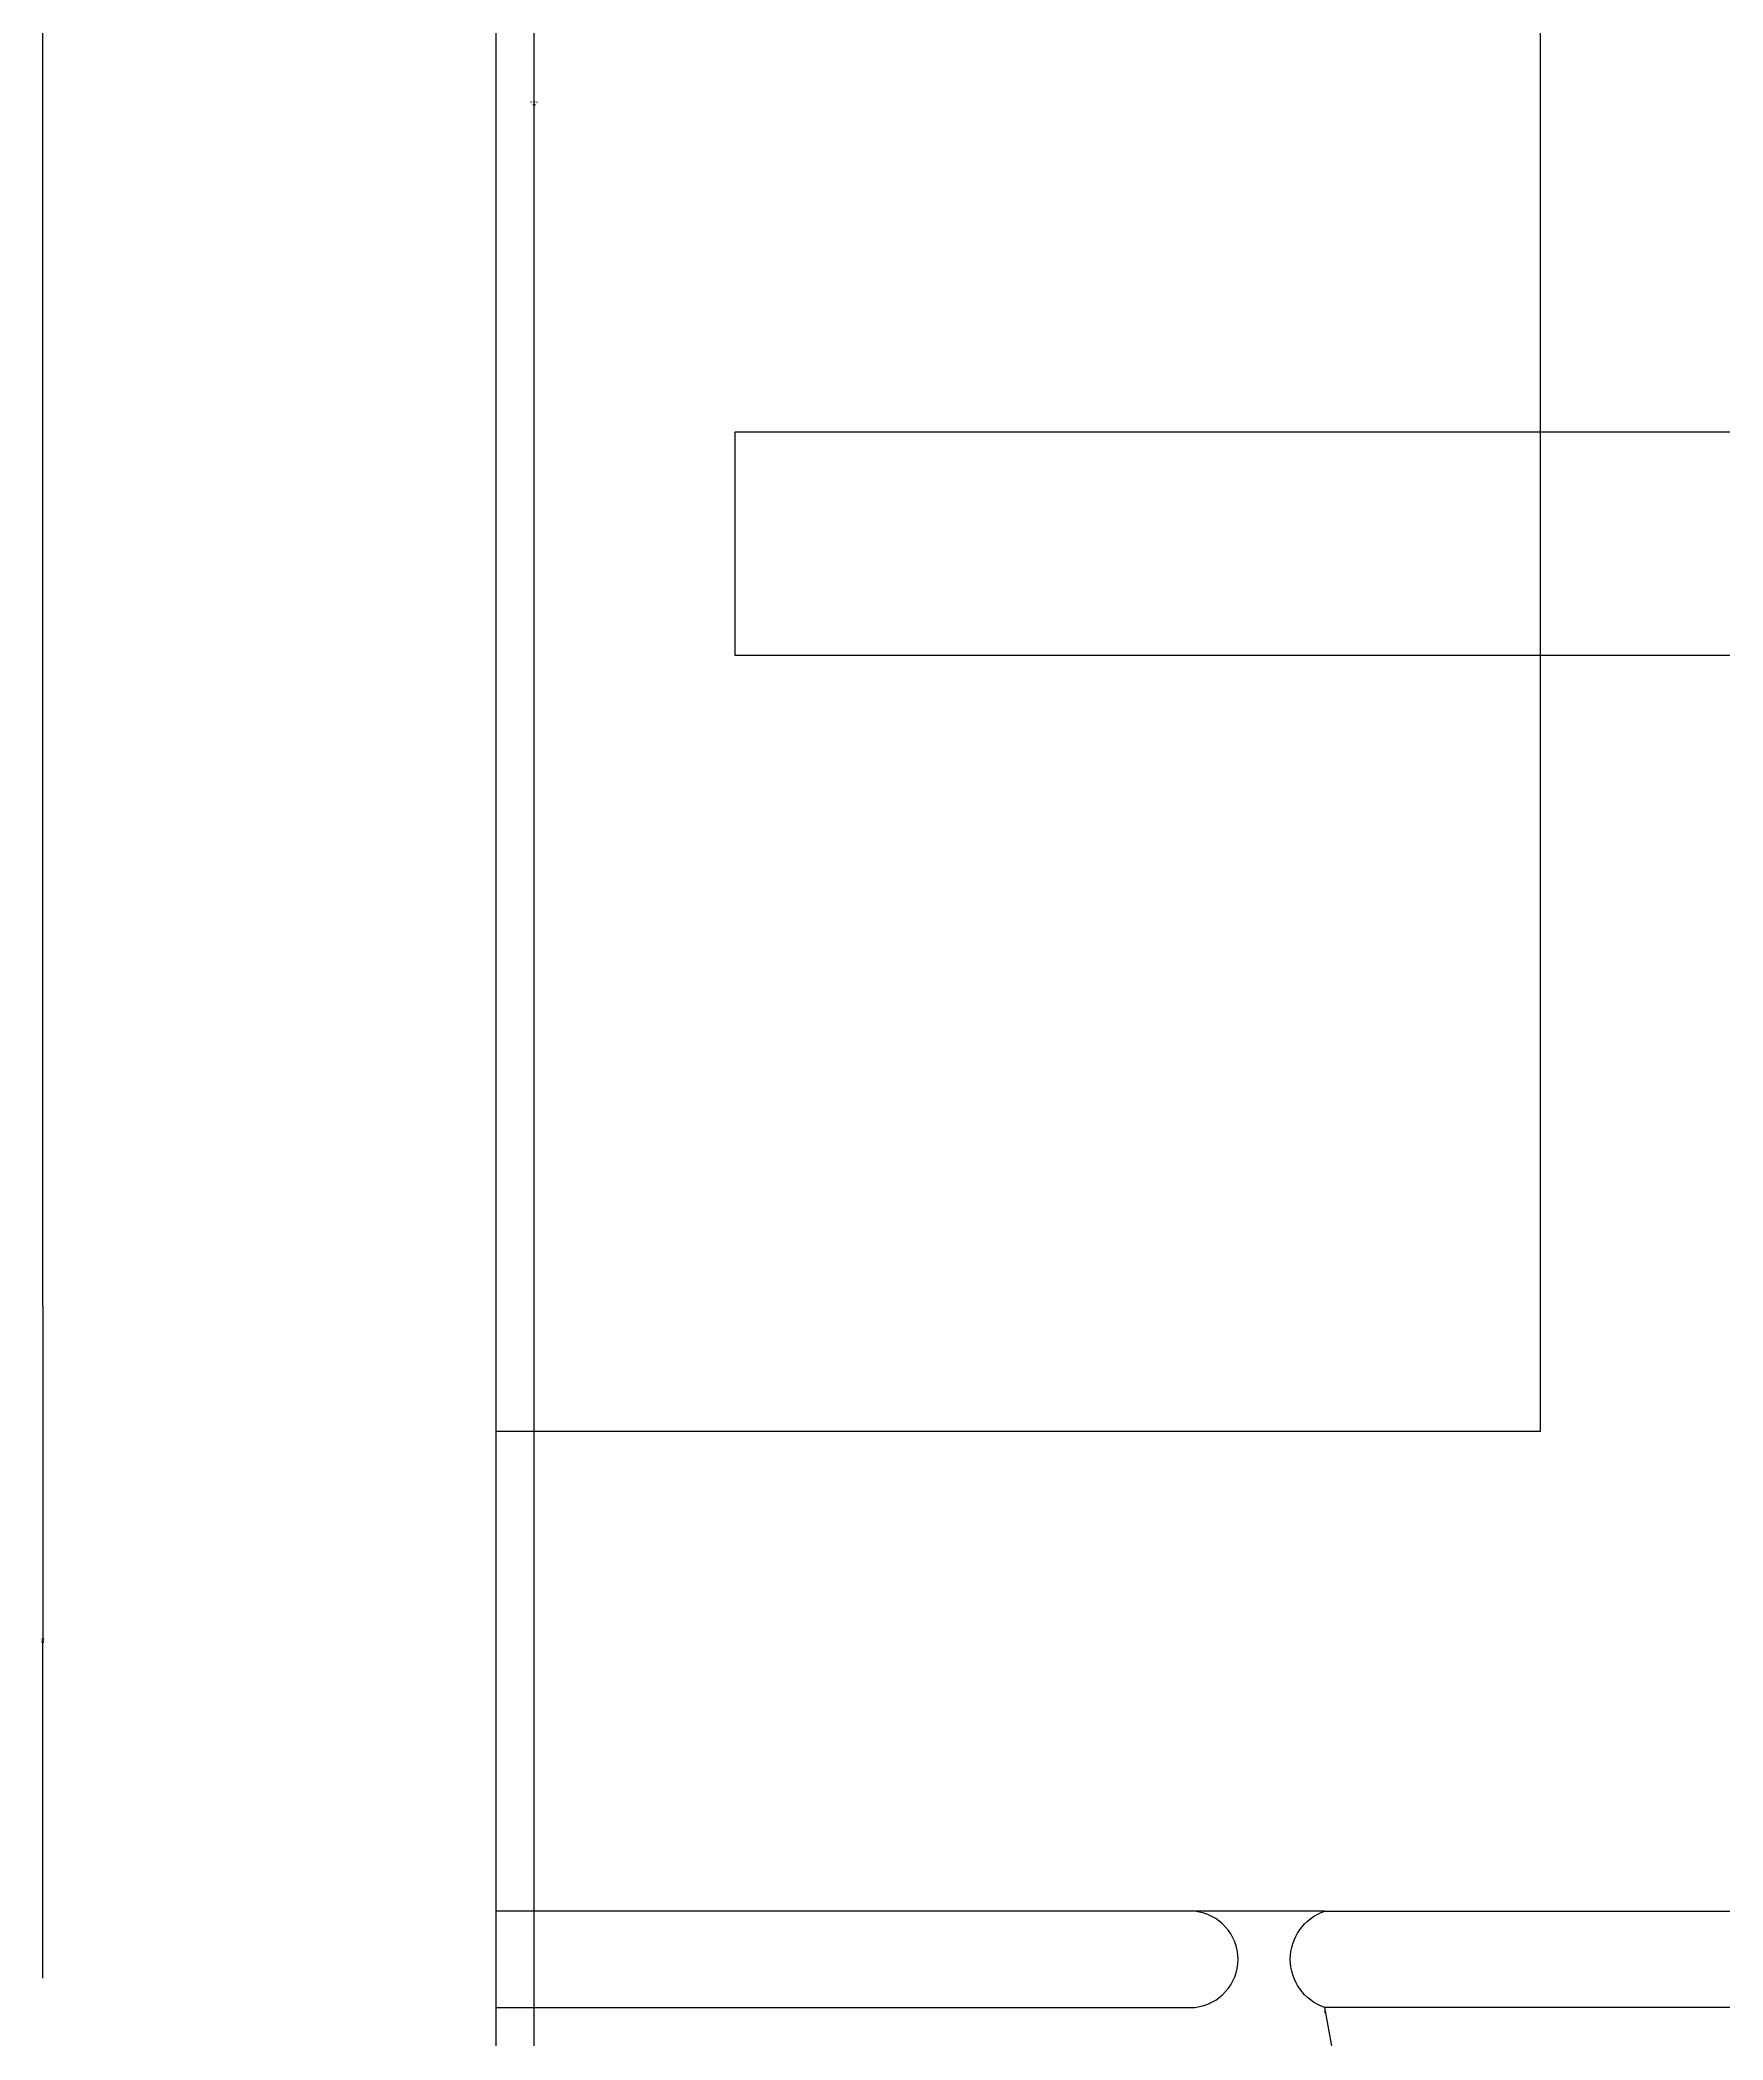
# Model space of a CAD drawing. Header units: metres. Extents: x -687 to 12991, y 0 to 20324.
# Drawn here: x -206 to 495, y 6137 to 6970 of the extents above; entities that cross this region are included whole.
import ezdxf

# ---------------------------------------------------------------- set-up
doc = ezdxf.new("R2010")
doc.units = ezdxf.units.M
for name, color, linetype in [('2', 2, 'Continuous'), ('3', 3, 'Continuous'), ('7', 7, 'Continuous'), ('DIM', 3, 'Continuous')]:
    doc.layers.add(name, color=color, linetype=linetype)
doc.dimstyles.get("Standard").update_dxf_attribs({"dimtxt": 2.5, "dimasz": 2.5, "dimexe": 1.25, "dimexo": 0.625, "dimtad": 1, "dimcen": 2.5, "dimazin": 3, "dimtfac": 1, "dimtmove": 0, "dimatfit": 3})

# ---------------------------------------------------------------- blocks, each defined once
blk = doc.blocks.new('*D4')
for p, q in [((-0.25, 10573.43), (-0.5, 10573.43)), ((0, 0), (0, 10573.43)), ((0, 0), (0, 10573.43)), ((0, 10573.43), (0, 10573.43)), ((0.25, 10573.43), (0.5, 10573.43))]:
    blk.add_line(p, q)
at = {"layer": 'Defpoints'}
for p in [(0, 10573.43), (0, 0), (0, 0)]:
    blk.add_point(p, dxfattribs=at)
at = {"layer": 'DIM', "insert": (0, 10574.555), "char_height": 1, "attachment_point": 5}
blk.add_mtext('R=20', dxfattribs=at)
blk = doc.blocks.new('*D9')
for p, q in [((-0.25, 8086.54), (-0.5, 8086.54)), ((0, 0), (0, 8086.54)), ((0, 0), (0, 8086.54)), ((0, 8086.54), (0, 8086.54)), ((0.25, 8086.54), (0.5, 8086.54))]:
    blk.add_line(p, q)
at = {"layer": 'Defpoints'}
for p in [(0, 8086.54), (0, 0), (0, 0)]:
    blk.add_point(p, dxfattribs=at)
at = {"layer": 'DIM', "insert": (0, 8087.665), "char_height": 1, "attachment_point": 5}
blk.add_mtext('R=20', dxfattribs=at)
blk = doc.blocks.new('*D11')
for p, q in [((-204.77, 7562.72), (-204.77, 7002.72)), ((-205.02, 7002.72), (-205.27, 7002.72)), ((-204.77, 6442.72), (-204.77, 7002.72)), ((-204.77, 7002.72), (-204.77, 7002.72)), ((-204.52, 7002.72), (-204.27, 7002.72))]:
    blk.add_line(p, q)
at = {"layer": 'Defpoints'}
for p in [(-204.77, 7562.72), (-204.77, 7002.72), (-204.77, 6442.72)]:
    blk.add_point(p, dxfattribs=at)
at = {"layer": 'DIM', "insert": (-204.77, 7003.845), "char_height": 1, "attachment_point": 5}
blk.add_mtext('140', dxfattribs=at)
blk = doc.blocks.new('*D12')
for p, q in [((-0.25, 6943.06), (-0.5, 6943.06)), ((0, 0), (0, 6943.06)), ((0, 0), (0, 6943.06)), ((0, 6943.06), (0, 6943.06)), ((0.25, 6943.06), (0.5, 6943.06))]:
    blk.add_line(p, q)
at = {"layer": 'Defpoints'}
for p in [(0, 6943.06), (0, 0), (0, 0)]:
    blk.add_point(p, dxfattribs=at)
at = {"layer": 'DIM', "insert": (0, 6944.185), "char_height": 1, "attachment_point": 5}
blk.add_mtext('R=20', dxfattribs=at)
blk = doc.blocks.new('*D13')
for p, q in [((-204.77, 6442.72), (-204.77, 6302.72)), ((-205.02, 6302.72), (-205.27, 6302.72)), ((-204.77, 6162.72), (-204.77, 6302.72)), ((-204.77, 6302.72), (-204.77, 6302.72)), ((-204.52, 6302.72), (-204.27, 6302.72))]:
    blk.add_line(p, q)
at = {"layer": 'Defpoints'}
for p in [(-204.77, 6442.72), (-204.77, 6302.72), (-204.77, 6162.72)]:
    blk.add_point(p, dxfattribs=at)
at = {"layer": 'DIM', "insert": (-204.77, 6303.845), "char_height": 1, "attachment_point": 5}
blk.add_mtext('35', dxfattribs=at)
blk = doc.blocks.new('*D26')
for p, q in [((-0.25, 9875.91), (-0.5, 9875.91)), ((0, 0), (0, 9875.91)), ((0, 0), (0, 9875.91)), ((0, 9875.91), (0, 9875.91)), ((0.25, 9875.91), (0.5, 9875.91))]:
    blk.add_line(p, q)
at = {"layer": 'Defpoints'}
for p in [(0, 9875.91), (0, 0), (0, 0)]:
    blk.add_point(p, dxfattribs=at)
at = {"layer": 'DIM', "insert": (0, 9877.035), "char_height": 1, "attachment_point": 5}
blk.add_mtext('R=20', dxfattribs=at)

msp = doc.modelspace()

# ---------------------------------------------------------------- hatches: boundary and pattern name
at = {"layer": '3'}
h = msp.add_hatch(dxfattribs=at)
h.set_pattern_fill('ANSI31', scale=2000)
h.paths.add_polyline_path([(614.95, 10040.13), (233.77, 10040.13), (233.77, 10132.92), (614.95, 10132.92), (614.95, 11681.69), (-15.88, 11822.26), (-15.88, 6390.6), (419.31, 6390.6), (419.31, 6713.94), (83.58, 6713.94), (83.58, 6806.72), (419.31, 6806.72), (419.31, 7101.95), (614.95, 7277.21)])
h = msp.add_hatch(dxfattribs=at)
h.set_pattern_fill('AR-CONC', scale=100)
h.paths.add_polyline_path([(-15.88, 6390.6), (419.31, 6390.6), (419.31, 6713.94), (83.58, 6713.94), (83.58, 6806.72), (419.31, 6806.72), (419.31, 7101.95), (614.95, 7277.21), (614.95, 10040.13), (233.77, 10040.13), (233.77, 10132.92), (614.95, 10132.92), (614.95, 11681.69), (-15.88, 11822.26)])
h = msp.add_hatch(dxfattribs=at)
h.set_pattern_fill('AR-CONC', scale=20)
h.paths.add_polyline_path([(419.31, 6390.6), (-15.88, 6390.6), (-15.88, 6190.6), (275.31, 6190.6), (329.28, 6190.6), (659.31, 6190.6), (659.31, 6577.41, -1.06), (699.31, 6576.73), (699.31, 6499.5), (782.71, 6499.5), (782.71, 6598.96), (611.66, 6598.96), (611.66, 6678.96), (590.52, 6678.96), (590.52, 6713.94), (419.31, 6713.94)])

# ---------------------------------------------------------------- linework, layer by layer
at = {"layer": '2'}
for p, q in [((419.31, 6390.6), (419.31, 7101.95)), ((-15.88, 6390.6), (419.31, 6390.6))]:
    msp.add_line(p, q, dxfattribs=at)
at = {"layer": '3'}
for p, q in [((-15.88, 5858.4), (-15.88, 11819.66)), ((329.28, 6190.6), (275.31, 6190.6))]:
    msp.add_line(p, q, dxfattribs=at)
msp.add_lwpolyline([(590.52, 6713.94), (590.52, 6806.72), (83.58, 6806.72), (83.58, 6713.94)], close=True, dxfattribs=at)
at = {"layer": '7'}
for points in [[(675.31, 6150.6, 0.41), (699.31, 6174.6, -0.41), (675.31, 6150.6), (329.28, 6150.6, -0.71), (329.28, 6190.6), (659.31, 6190.6), (659.31, 6577.41, -1.06), (699.31, 6576.73), (699.31, 6174.6)], [(-15.88, 6150.6), (275.31, 6150.6, 0.9), (275.31, 6190.6), (-15.88, 6190.6)]]:
    msp.add_lwpolyline(points, format="xyb", dxfattribs=at)

# ---------------------------------------------------------------- dimensions: what is measured, and where the dimension line sits
at = {"layer": 'DIM'}
for base, p1, p2, text, picture, middle in [((0, 10573.43), (0, 0), (0, 0), 'R=20', '*D4', (0, 10574.555)), ((0, 9875.91), (0, 0), (0, 0), 'R=20', '*D26', (0, 9877.035)), ((0, 8086.54), (0, 0), (0, 0), 'R=20', '*D9', (0, 8087.665)), ((-204.77, 7002.72), (-204.77, 6442.72), (-204.77, 7562.72), '140', '*D11', (-204.77, 7003.845)), ((0, 6943.06), (0, 0), (0, 0), 'R=20', '*D12', (0, 6944.185)), ((-204.77, 6302.72), (-204.77, 6162.72), (-204.77, 6442.72), '35', '*D13', (-204.77, 6303.845))]:
    dim = msp.add_linear_dim(base=base, p1=p1, p2=p2, text=text, dimstyle='Standard', dxfattribs=at)
    dim.commit()
    dim.dimension.update_dxf_attribs({"geometry": picture, "text_midpoint": middle})

# ---------------------------------------------------------------- leaders
at = {"layer": '3'}
msp.add_leader([(329.28, 6150.6), (709.06, 4053.52)], dimstyle='Standard', dxfattribs=at)

doc.saveas('drawing.dxf')
